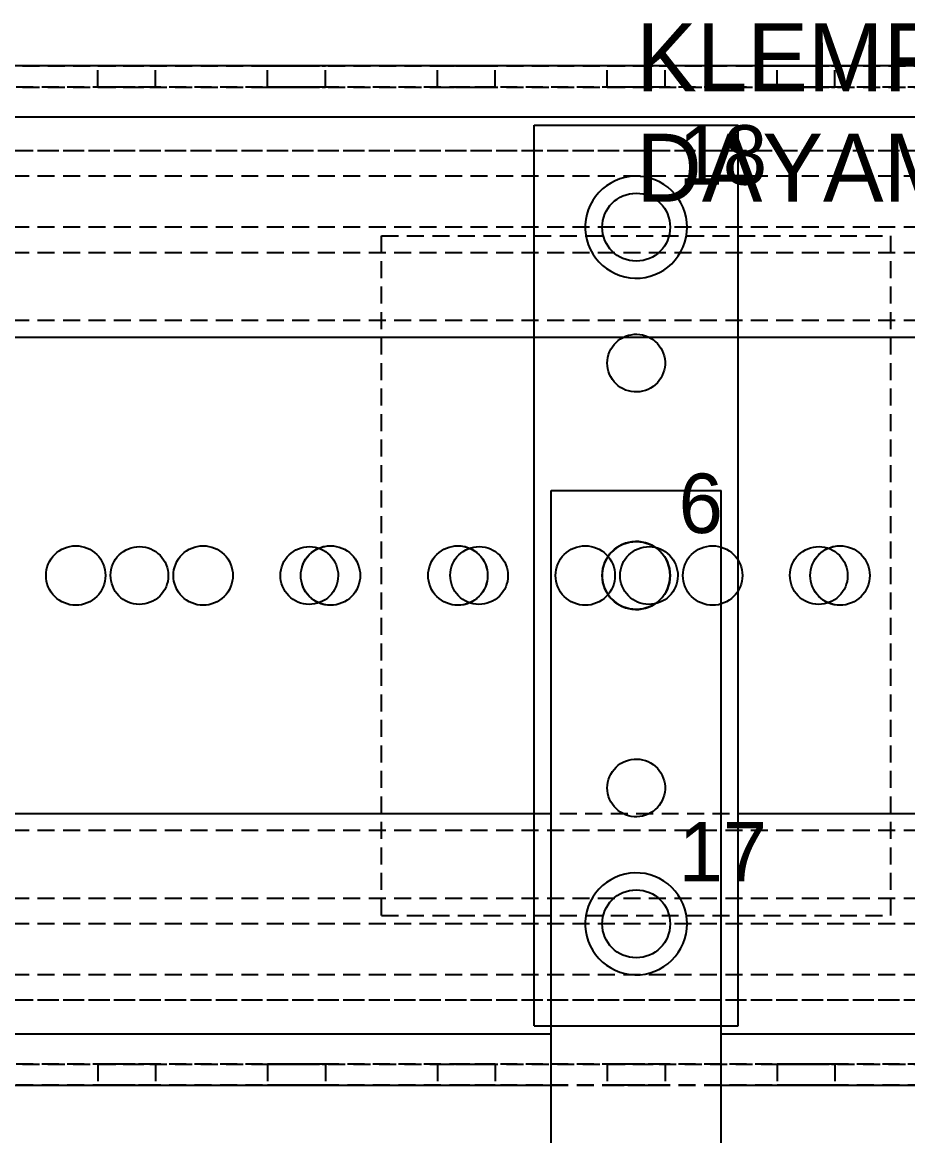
# Model space of a CAD drawing. Header units: metres. Extents: x -200 to 4040, y -1684 to 360.
# Drawn here: x 2427.7 to 2532, y -65.9 to 65.1 of the extents above; entities that cross this region are included whole.
import ezdxf

# ---------------------------------------------------------------- set-up
doc = ezdxf.new("R2010")
doc.units = ezdxf.units.M
doc.linetypes.add('DASHED2', pattern=[3, 2, -1])
for name, color, linetype in [('GIZLI', 8, 'DASHED2'), ('GORUNEN', 7, 'Continuous'), ('REFERANS', 6, 'Continuous'), ('TEGET', 9, 'Continuous'), ('YAZI', 3, 'Continuous')]:
    doc.layers.add(name, color=color, linetype=linetype)

msp = doc.modelspace()

# ---------------------------------------------------------------- linework, layer by layer
at = {"layer": 'GIZLI'}
for points in [[(444.714, 60), (2630, 60)], [(2436.6, 60), (2440, 60)], [(2440, 60), (2436.6, 60)], [(2436.6, 57.5), (2436.6, 60)], [(2443.4, 60), (2440, 60)], [(2440, 60), (2443.4, 60)], [(2443.4, 57.5), (2443.4, 60)], [(2456.6, 60), (2460, 60)], [(2460, 60), (2456.6, 60)], [(2456.6, 57.5), (2456.6, 60)], [(2463.4, 60), (2460, 60)], [(2460, 60), (2463.4, 60)], [(2463.4, 57.5), (2463.4, 60)], [(2476.6, 60), (2480, 60)], [(2480, 60), (2476.6, 60)], [(2476.6, 57.5), (2476.6, 60)], [(2483.4, 60), (2480, 60)], [(2480, 60), (2483.4, 60)], [(2483.4, 57.5), (2483.4, 60)], [(2496.6, 60), (2500, 60)], [(2500, 60), (2496.6, 60)], [(2496.6, 57.5), (2496.6, 60)], [(2503.4, 60), (2500, 60)], [(2500, 60), (2503.4, 60)], [(2503.4, 57.5), (2503.4, 60)], [(2516.6, 60), (2520, 60)], [(2520, 60), (2516.6, 60)], [(2516.6, 57.5), (2516.6, 60)], [(2523.4, 60), (2520, 60)], [(2520, 60), (2523.4, 60)], [(2523.4, 57.5), (2523.4, 60)], [(2630, 57.5), (444.714, 57.5)], [(444.714, 57.5), (2630, 57.5)], [(2440, 57.5), (2436.6, 57.5)], [(2436.6, 57.5), (2440, 57.5)], [(2440, 57.5), (2443.4, 57.5)], [(2443.4, 57.5), (2440, 57.5)], [(2460, 57.5), (2456.6, 57.5)], [(2456.6, 57.5), (2460, 57.5)], [(2460, 57.5), (2463.4, 57.5)], [(2463.4, 57.5), (2460, 57.5)], [(2480, 57.5), (2476.6, 57.5)], [(2476.6, 57.5), (2480, 57.5)], [(2480, 57.5), (2483.4, 57.5)], [(2483.4, 57.5), (2480, 57.5)], [(2500, 57.5), (2496.6, 57.5)], [(2496.6, 57.5), (2500, 57.5)], [(2500, 57.5), (2503.4, 57.5)], [(2503.4, 57.5), (2500, 57.5)], [(2520, 57.5), (2516.6, 57.5)], [(2516.6, 57.5), (2520, 57.5)], [(2520, 57.5), (2523.4, 57.5)], [(2523.4, 57.5), (2520, 57.5)], [(2488, -53), (2488, 53)], [(2488, 53), (2512, 53)], [(2512, -53), (2512, 53)], [(3061.5, 50), (1121.5, 50)], [(3061.5, 50), (1121.5, 50)], [(3061.5, 50), (1121.5, 50)], [(2630, 50), (1121.5, 50)], [(3061.5, 47), (1121.5, 47)], [(3061.5, 47), (1121.5, 47)], [(3061.5, 47), (1121.5, 47)], [(3061.5, 47), (1121.5, 47)], [(2506, 41), (2505.97, 41.597), (2505.881, 42.189), (2505.733, 42.769), (2505.529, 43.331), (2505.269, 43.87), (2504.957, 44.38), (2504.596, 44.857), (2504.189, 45.295), (2503.741, 45.691), (2503.255, 46.04), (2502.737, 46.339), (2502.192, 46.585), (2501.625, 46.776), (2501.042, 46.909), (2500.448, 46.983), (2499.85, 46.998), (2499.254, 46.953), (2498.665, 46.85), (2498.089, 46.688), (2497.532, 46.469), (2497, 46.196), (2496.498, 45.872), (2496.03, 45.499), (2495.602, 45.081), (2495.217, 44.623), (2494.88, 44.129), (2494.594, 43.603), (2494.362, 43.052), (2494.186, 42.481), (2494.067, 41.894), (2494.007, 41.299), (2494.007, 40.701), (2494.067, 40.106), (2494.186, 39.519), (2494.362, 38.948), (2494.594, 38.397), (2494.88, 37.871), (2495.217, 37.377), (2495.602, 36.919), (2496.03, 36.501), (2496.498, 36.128), (2497, 35.804), (2497.532, 35.531), (2498.089, 35.312), (2498.665, 35.15), (2499.254, 35.047), (2499.85, 35.002), (2500.448, 35.017), (2501.042, 35.091), (2501.625, 35.224), (2502.192, 35.415), (2502.737, 35.661), (2503.255, 35.96), (2503.741, 36.309), (2504.189, 36.705), (2504.596, 37.143), (2504.957, 37.62), (2505.269, 38.13), (2505.529, 38.669), (2505.733, 39.231), (2505.881, 39.811), (2505.97, 40.403), (2506, 41)], [(2506, 41), (2505.97, 41.597), (2505.881, 42.189), (2505.733, 42.769), (2505.529, 43.331), (2505.269, 43.87), (2504.957, 44.38), (2504.596, 44.857), (2504.189, 45.295), (2503.741, 45.691), (2503.255, 46.04), (2502.737, 46.339), (2502.192, 46.585), (2501.625, 46.776), (2501.042, 46.909), (2500.448, 46.983), (2499.85, 46.998), (2499.254, 46.953), (2498.665, 46.85), (2498.089, 46.688), (2497.532, 46.469), (2497, 46.196), (2496.498, 45.872), (2496.03, 45.499), (2495.602, 45.081), (2495.217, 44.623), (2494.88, 44.129), (2494.594, 43.603), (2494.362, 43.052), (2494.186, 42.481), (2494.067, 41.894), (2494.007, 41.299), (2494.007, 40.701), (2494.067, 40.106), (2494.186, 39.519), (2494.362, 38.948), (2494.594, 38.397), (2494.88, 37.871), (2495.217, 37.377), (2495.602, 36.919), (2496.03, 36.501), (2496.498, 36.128), (2497, 35.804), (2497.532, 35.531), (2498.089, 35.312), (2498.665, 35.15), (2499.254, 35.047), (2499.85, 35.002), (2500.448, 35.017), (2501.042, 35.091), (2501.625, 35.224), (2502.192, 35.415), (2502.737, 35.661), (2503.255, 35.96), (2503.741, 36.309), (2504.189, 36.705), (2504.596, 37.143), (2504.957, 37.62), (2505.269, 38.13), (2505.529, 38.669), (2505.733, 39.231), (2505.881, 39.811), (2505.97, 40.403), (2506, 41)], [(3061.5, 41), (1121.5, 41)], [(2470, -40), (2470, 40)], [(2470, -40), (2470, 40)], [(2470, 40), (2530, 40)], [(2470, 40), (2530, 40)], [(2530, -40), (2530, 40)], [(2530, -40), (2530, 40)], [(3061.5, 38), (1121.5, 38)], [(3061.5, 30), (1121.5, 30)], [(3061.5, 30), (1121.5, 30)], [(2630, 28), (445, 28)], [(2512, 28), (2488, 28)], [(2496.6, 25), (2496.617, 25.339), (2496.667, 25.674), (2496.751, 26.002), (2496.867, 26.321), (2497.014, 26.626), (2497.191, 26.915), (2497.395, 27.185), (2497.626, 27.434), (2497.88, 27.658), (2498.155, 27.856), (2498.449, 28.026), (2498.758, 28.165), (2499.079, 28.273), (2499.41, 28.348), (2499.746, 28.39), (2500.085, 28.399), (2500.423, 28.374), (2500.757, 28.315), (2501.083, 28.223), (2501.398, 28.099), (2501.7, 27.944), (2501.985, 27.761), (2502.25, 27.549), (2502.492, 27.313), (2502.71, 27.053), (2502.901, 26.773), (2503.063, 26.475), (2503.195, 26.163), (2503.295, 25.839), (2503.362, 25.507), (2503.396, 25.169), (2503.396, 24.831), (2503.362, 24.493), (2503.295, 24.161), (2503.195, 23.837), (2503.063, 23.525), (2502.901, 23.227), (2502.71, 22.947), (2502.492, 22.687), (2502.25, 22.451), (2501.985, 22.239), (2501.7, 22.056), (2501.398, 21.901), (2501.083, 21.777), (2500.757, 21.685), (2500.423, 21.626), (2500.085, 21.601), (2499.746, 21.61), (2499.41, 21.652), (2499.079, 21.727), (2498.758, 21.835), (2498.449, 21.974), (2498.155, 22.144), (2497.88, 22.342), (2497.626, 22.566), (2497.395, 22.815), (2497.191, 23.085), (2497.014, 23.374), (2496.867, 23.679), (2496.751, 23.998), (2496.667, 24.326), (2496.617, 24.661), (2496.6, 25)], [(2496.6, 25), (2496.617, 25.339), (2496.667, 25.674), (2496.751, 26.002), (2496.867, 26.321), (2497.014, 26.626), (2497.191, 26.915), (2497.395, 27.185), (2497.626, 27.434), (2497.88, 27.658), (2498.155, 27.856), (2498.449, 28.026), (2498.758, 28.165), (2499.079, 28.273), (2499.41, 28.348), (2499.746, 28.39), (2500.085, 28.399), (2500.423, 28.374), (2500.757, 28.315), (2501.083, 28.223), (2501.398, 28.099), (2501.7, 27.944), (2501.985, 27.761), (2502.25, 27.549), (2502.492, 27.313), (2502.71, 27.053), (2502.901, 26.773), (2503.063, 26.475), (2503.195, 26.163), (2503.295, 25.839), (2503.362, 25.507), (2503.396, 25.169), (2503.396, 24.831), (2503.362, 24.493), (2503.295, 24.161), (2503.195, 23.837), (2503.063, 23.525), (2502.901, 23.227), (2502.71, 22.947), (2502.492, 22.687), (2502.25, 22.451), (2501.985, 22.239), (2501.7, 22.056), (2501.398, 21.901), (2501.083, 21.777), (2500.757, 21.685), (2500.423, 21.626), (2500.085, 21.601), (2499.746, 21.61), (2499.41, 21.652), (2499.079, 21.727), (2498.758, 21.835), (2498.449, 21.974), (2498.155, 22.144), (2497.88, 22.342), (2497.626, 22.566), (2497.395, 22.815), (2497.191, 23.085), (2497.014, 23.374), (2496.867, 23.679), (2496.751, 23.998), (2496.667, 24.326), (2496.617, 24.661), (2496.6, 25)], [(2490, -125), (2490, 10)], [(2490, 10), (2510, 10)], [(2510, -125), (2510, 10)], [(2504, 0), (2503.98, 0.398), (2503.921, 0.793), (2503.822, 1.179), (2503.686, 1.554), (2503.513, 1.913), (2503.305, 2.253), (2503.064, 2.571), (2502.793, 2.863), (2502.494, 3.127), (2502.17, 3.36), (2501.825, 3.559), (2501.461, 3.723), (2501.083, 3.85), (2500.695, 3.939), (2500.299, 3.989), (2499.9, 3.999), (2499.503, 3.969), (2499.11, 3.9), (2498.726, 3.792), (2498.355, 3.646), (2498, 3.464), (2497.665, 3.248), (2497.353, 2.999), (2497.068, 2.721), (2496.811, 2.415), (2496.587, 2.086), (2496.396, 1.736), (2496.241, 1.368), (2496.124, 0.987), (2496.045, 0.596), (2496.005, 0.199), (2496.005, -0.199), (2496.045, -0.596), (2496.124, -0.987), (2496.241, -1.368), (2496.396, -1.736), (2496.587, -2.086), (2496.811, -2.415), (2497.068, -2.721), (2497.353, -2.999), (2497.665, -3.248), (2498, -3.464), (2498.355, -3.646), (2498.726, -3.792), (2499.11, -3.9), (2499.503, -3.969), (2499.9, -3.999), (2500.299, -3.989), (2500.695, -3.939), (2501.083, -3.85), (2501.461, -3.723), (2501.825, -3.559), (2502.17, -3.36), (2502.494, -3.127), (2502.793, -2.863), (2503.064, -2.571), (2503.305, -2.253), (2503.513, -1.913), (2503.686, -1.554), (2503.822, -1.179), (2503.921, -0.793), (2503.98, -0.398), (2504, 0)], [(2504, 0), (2503.98, 0.398), (2503.921, 0.793), (2503.822, 1.179), (2503.686, 1.554), (2503.513, 1.913), (2503.305, 2.253), (2503.064, 2.571), (2502.793, 2.863), (2502.494, 3.127), (2502.17, 3.36), (2501.825, 3.559), (2501.461, 3.723), (2501.083, 3.85), (2500.695, 3.939), (2500.299, 3.989), (2499.9, 3.999), (2499.503, 3.969), (2499.11, 3.9), (2498.726, 3.792), (2498.355, 3.646), (2498, 3.464), (2497.665, 3.248), (2497.353, 2.999), (2497.068, 2.721), (2496.811, 2.415), (2496.587, 2.086), (2496.396, 1.736), (2496.241, 1.368), (2496.124, 0.987), (2496.045, 0.596), (2496.005, 0.199), (2496.005, -0.199), (2496.045, -0.596), (2496.124, -0.987), (2496.241, -1.368), (2496.396, -1.736), (2496.587, -2.086), (2496.811, -2.415), (2497.068, -2.721), (2497.353, -2.999), (2497.665, -3.248), (2498, -3.464), (2498.355, -3.646), (2498.726, -3.792), (2499.11, -3.9), (2499.503, -3.969), (2499.9, -3.999), (2500.299, -3.989), (2500.695, -3.939), (2501.083, -3.85), (2501.461, -3.723), (2501.825, -3.559), (2502.17, -3.36), (2502.494, -3.127), (2502.793, -2.863), (2503.064, -2.571), (2503.305, -2.253), (2503.513, -1.913), (2503.686, -1.554), (2503.822, -1.179), (2503.921, -0.793), (2503.98, -0.398), (2504, 0)], [(2430.5, 0), (2430.517, 0.343), (2430.567, 0.683), (2430.651, 1.016), (2430.766, 1.339), (2430.913, 1.65), (2431.09, 1.944), (2431.294, 2.22), (2431.525, 2.475), (2431.78, 2.706), (2432.056, 2.91), (2432.35, 3.087), (2432.661, 3.234), (2432.984, 3.349), (2433.317, 3.433), (2433.657, 3.483), (2434, 3.5)], [(2430.5, 0), (2430.517, 0.343), (2430.567, 0.683), (2430.651, 1.016), (2430.766, 1.339), (2430.913, 1.65), (2431.09, 1.944), (2431.294, 2.22), (2431.525, 2.475), (2431.78, 2.706), (2432.056, 2.91), (2432.35, 3.087), (2432.661, 3.234), (2432.984, 3.349), (2433.317, 3.433), (2433.657, 3.483), (2434, 3.5)], [(2434, 3.5), (2434.343, 3.483), (2434.683, 3.433), (2435.016, 3.349), (2435.339, 3.234), (2435.65, 3.087), (2435.944, 2.91), (2436.22, 2.706), (2436.475, 2.475), (2436.706, 2.22), (2436.91, 1.944), (2437.087, 1.65), (2437.234, 1.339), (2437.349, 1.016), (2437.433, 0.683), (2437.483, 0.343), (2437.5, 0)], [(2434, 3.5), (2434.343, 3.483), (2434.683, 3.433), (2435.016, 3.349), (2435.339, 3.234), (2435.65, 3.087), (2435.944, 2.91), (2436.22, 2.706), (2436.475, 2.475), (2436.706, 2.22), (2436.91, 1.944), (2437.087, 1.65), (2437.234, 1.339), (2437.349, 1.016), (2437.433, 0.683), (2437.483, 0.343), (2437.5, 0)], [(2439.87, -2.984), (2439.585, -2.81), (2439.319, -2.608), (2439.074, -2.382), (2438.852, -2.133), (2438.656, -1.863), (2438.487, -1.575), (2438.347, -1.272), (2438.238, -0.957), (2438.159, -0.633), (2438.113, -0.302), (2438.1, 0.031), (2438.12, 0.364), (2438.172, 0.694), (2438.256, 1.017), (2438.371, 1.33), (2438.516, 1.63), (2438.69, 1.915), (2438.892, 2.181), (2439.118, 2.426), (2439.367, 2.648), (2439.637, 2.844), (2439.925, 3.013), (2440.228, 3.153), (2440.543, 3.262), (2440.867, 3.341), (2441.198, 3.387), (2441.531, 3.4), (2441.864, 3.38), (2442.194, 3.328), (2442.517, 3.244), (2442.83, 3.129), (2443.13, 2.984)], [(2443.13, 2.984), (2443.415, 2.81), (2443.681, 2.608), (2443.926, 2.382), (2444.148, 2.133), (2444.344, 1.863), (2444.513, 1.575), (2444.653, 1.272), (2444.762, 0.957), (2444.841, 0.633), (2444.887, 0.302), (2444.9, -0.031), (2444.88, -0.364), (2444.828, -0.694), (2444.744, -1.017), (2444.629, -1.33), (2444.484, -1.63), (2444.31, -1.915), (2444.108, -2.181), (2443.882, -2.426), (2443.633, -2.648), (2443.363, -2.844), (2443.075, -3.013), (2442.772, -3.153), (2442.457, -3.262), (2442.133, -3.341), (2441.802, -3.387), (2441.469, -3.4), (2441.136, -3.38), (2440.806, -3.328), (2440.483, -3.244), (2440.17, -3.129), (2439.87, -2.984)], [(2445.5, 0), (2445.517, 0.343), (2445.567, 0.683), (2445.651, 1.016), (2445.766, 1.339), (2445.913, 1.65), (2446.09, 1.944), (2446.294, 2.22), (2446.525, 2.475), (2446.78, 2.706), (2447.056, 2.91), (2447.35, 3.087), (2447.661, 3.234), (2447.984, 3.349), (2448.317, 3.433), (2448.657, 3.483), (2449, 3.5)], [(2445.5, 0), (2445.517, 0.343), (2445.567, 0.683), (2445.651, 1.016), (2445.766, 1.339), (2445.913, 1.65), (2446.09, 1.944), (2446.294, 2.22), (2446.525, 2.475), (2446.78, 2.706), (2447.056, 2.91), (2447.35, 3.087), (2447.661, 3.234), (2447.984, 3.349), (2448.317, 3.433), (2448.657, 3.483), (2449, 3.5)], [(2449, 3.5), (2449.343, 3.483), (2449.683, 3.433), (2450.016, 3.349), (2450.339, 3.234), (2450.65, 3.087), (2450.944, 2.91), (2451.22, 2.706), (2451.475, 2.475), (2451.706, 2.22), (2451.91, 1.944), (2452.087, 1.65), (2452.234, 1.339), (2452.349, 1.016), (2452.433, 0.683), (2452.483, 0.343), (2452.5, 0)], [(2449, 3.5), (2449.343, 3.483), (2449.683, 3.433), (2450.016, 3.349), (2450.339, 3.234), (2450.65, 3.087), (2450.944, 2.91), (2451.22, 2.706), (2451.475, 2.475), (2451.706, 2.22), (2451.91, 1.944), (2452.087, 1.65), (2452.234, 1.339), (2452.349, 1.016), (2452.433, 0.683), (2452.483, 0.343), (2452.5, 0)], [(2459.87, -2.984), (2459.585, -2.81), (2459.319, -2.608), (2459.074, -2.382), (2458.852, -2.133), (2458.656, -1.863), (2458.487, -1.575), (2458.347, -1.272), (2458.238, -0.957), (2458.159, -0.633), (2458.113, -0.302), (2458.1, 0.031), (2458.12, 0.364), (2458.172, 0.694), (2458.256, 1.017), (2458.371, 1.33), (2458.516, 1.63), (2458.69, 1.915), (2458.892, 2.181), (2459.118, 2.426), (2459.367, 2.648), (2459.637, 2.844), (2459.925, 3.013), (2460.228, 3.153), (2460.543, 3.262), (2460.867, 3.341), (2461.198, 3.387), (2461.531, 3.4), (2461.864, 3.38), (2462.194, 3.328), (2462.517, 3.244), (2462.83, 3.129), (2463.13, 2.984)], [(2463.13, 2.984), (2463.415, 2.81), (2463.681, 2.608), (2463.926, 2.382), (2464.148, 2.133), (2464.344, 1.863), (2464.513, 1.575), (2464.653, 1.272), (2464.762, 0.957), (2464.841, 0.633), (2464.887, 0.302), (2464.9, -0.031), (2464.88, -0.364), (2464.828, -0.694), (2464.744, -1.017), (2464.629, -1.33), (2464.484, -1.63), (2464.31, -1.915), (2464.108, -2.181), (2463.882, -2.426), (2463.633, -2.648), (2463.363, -2.844), (2463.075, -3.013), (2462.772, -3.153), (2462.457, -3.262), (2462.133, -3.341), (2461.802, -3.387), (2461.469, -3.4), (2461.136, -3.38), (2460.806, -3.328), (2460.483, -3.244), (2460.17, -3.129), (2459.87, -2.984)], [(2460.5, 0), (2460.517, 0.343), (2460.567, 0.683), (2460.651, 1.016), (2460.766, 1.339), (2460.913, 1.65), (2461.09, 1.944), (2461.294, 2.22), (2461.525, 2.475), (2461.78, 2.706), (2462.056, 2.91), (2462.35, 3.087), (2462.661, 3.234), (2462.984, 3.349), (2463.317, 3.433), (2463.657, 3.483), (2464, 3.5)], [(2462.612, 3.213), (2462.878, 3.315), (2463.152, 3.396), (2463.432, 3.454), (2463.715, 3.488), (2464, 3.5)], [(2464, 3.5), (2464.343, 3.483), (2464.683, 3.433), (2465.016, 3.349), (2465.339, 3.234), (2465.65, 3.087), (2465.944, 2.91), (2466.22, 2.706), (2466.475, 2.475), (2466.706, 2.22), (2466.91, 1.944), (2467.087, 1.65), (2467.234, 1.339), (2467.349, 1.016), (2467.433, 0.683), (2467.483, 0.343), (2467.5, 0)], [(2464, 3.5), (2464.343, 3.483), (2464.683, 3.433), (2465.016, 3.349), (2465.339, 3.234), (2465.65, 3.087), (2465.944, 2.91), (2466.22, 2.706), (2466.475, 2.475), (2466.706, 2.22), (2466.91, 1.944), (2467.087, 1.65), (2467.234, 1.339), (2467.349, 1.016), (2467.433, 0.683), (2467.483, 0.343), (2467.5, 0)], [(2475.5, 0), (2475.517, 0.343), (2475.567, 0.683), (2475.651, 1.016), (2475.766, 1.339), (2475.913, 1.65), (2476.09, 1.944), (2476.294, 2.22), (2476.525, 2.475), (2476.78, 2.706), (2477.056, 2.91), (2477.35, 3.087), (2477.661, 3.234), (2477.984, 3.349), (2478.317, 3.433), (2478.657, 3.483), (2479, 3.5)], [(2475.5, 0), (2475.517, 0.343), (2475.567, 0.683), (2475.651, 1.016), (2475.766, 1.339), (2475.913, 1.65), (2476.09, 1.944), (2476.294, 2.22), (2476.525, 2.475), (2476.78, 2.706), (2477.056, 2.91), (2477.35, 3.087), (2477.661, 3.234), (2477.984, 3.349), (2478.317, 3.433), (2478.657, 3.483), (2479, 3.5)], [(2479.87, -2.984), (2479.585, -2.81), (2479.319, -2.608), (2479.074, -2.382), (2478.852, -2.133), (2478.656, -1.863), (2478.487, -1.575), (2478.347, -1.272), (2478.238, -0.957), (2478.159, -0.633), (2478.113, -0.302), (2478.1, 0.031), (2478.12, 0.364), (2478.172, 0.694), (2478.256, 1.017), (2478.371, 1.33), (2478.516, 1.63), (2478.69, 1.915), (2478.892, 2.181), (2479.118, 2.426), (2479.367, 2.648), (2479.637, 2.844), (2479.925, 3.013), (2480.228, 3.153), (2480.543, 3.262), (2480.867, 3.341), (2481.198, 3.387), (2481.531, 3.4), (2481.864, 3.38), (2482.194, 3.328), (2482.517, 3.244), (2482.83, 3.129), (2483.13, 2.984)], [(2479, 3.5), (2479.285, 3.488), (2479.568, 3.454), (2479.848, 3.396), (2480.122, 3.315), (2480.388, 3.213)], [(2479, 3.5), (2479.343, 3.483), (2479.683, 3.433), (2480.016, 3.349), (2480.339, 3.234), (2480.65, 3.087), (2480.944, 2.91), (2481.22, 2.706), (2481.475, 2.475), (2481.706, 2.22), (2481.91, 1.944), (2482.087, 1.65), (2482.234, 1.339), (2482.349, 1.016), (2482.433, 0.683), (2482.483, 0.343), (2482.5, 0)], [(2483.13, 2.984), (2483.415, 2.81), (2483.681, 2.608), (2483.926, 2.382), (2484.148, 2.133), (2484.344, 1.863), (2484.513, 1.575), (2484.653, 1.272), (2484.762, 0.957), (2484.841, 0.633), (2484.887, 0.302), (2484.9, -0.031), (2484.88, -0.364), (2484.828, -0.694), (2484.744, -1.017), (2484.629, -1.33), (2484.484, -1.63), (2484.31, -1.915), (2484.108, -2.181), (2483.882, -2.426), (2483.633, -2.648), (2483.363, -2.844), (2483.075, -3.013), (2482.772, -3.153), (2482.457, -3.262), (2482.133, -3.341), (2481.802, -3.387), (2481.469, -3.4), (2481.136, -3.38), (2480.806, -3.328), (2480.483, -3.244), (2480.17, -3.129), (2479.87, -2.984)], [(2490.5, 0), (2490.517, 0.343), (2490.567, 0.683), (2490.651, 1.016), (2490.766, 1.339), (2490.913, 1.65), (2491.09, 1.944), (2491.294, 2.22), (2491.525, 2.475), (2491.78, 2.706), (2492.056, 2.91), (2492.35, 3.087), (2492.661, 3.234), (2492.984, 3.349), (2493.317, 3.433), (2493.657, 3.483), (2494, 3.5)], [(2490.5, 0), (2490.517, 0.343), (2490.567, 0.683), (2490.651, 1.016), (2490.766, 1.339), (2490.913, 1.65), (2491.09, 1.944), (2491.294, 2.22), (2491.525, 2.475), (2491.78, 2.706), (2492.056, 2.91), (2492.35, 3.087), (2492.661, 3.234), (2492.984, 3.349), (2493.317, 3.433), (2493.657, 3.483), (2494, 3.5)], [(2494, 3.5), (2494.343, 3.483), (2494.683, 3.433), (2495.016, 3.349), (2495.339, 3.234), (2495.65, 3.087), (2495.944, 2.91), (2496.22, 2.706), (2496.475, 2.475), (2496.706, 2.22), (2496.91, 1.944), (2497.087, 1.65), (2497.234, 1.339), (2497.349, 1.016), (2497.433, 0.683), (2497.483, 0.343), (2497.5, 0)], [(2494, 3.5), (2494.343, 3.483), (2494.683, 3.433), (2495.016, 3.349), (2495.339, 3.234), (2495.65, 3.087), (2495.944, 2.91), (2496.22, 2.706), (2496.475, 2.475), (2496.706, 2.22), (2496.91, 1.944), (2497.087, 1.65), (2497.234, 1.339), (2497.349, 1.016), (2497.433, 0.683), (2497.483, 0.343), (2497.5, 0)], [(2499.87, -2.984), (2499.585, -2.81), (2499.319, -2.608), (2499.074, -2.382), (2498.852, -2.133), (2498.656, -1.863), (2498.487, -1.575), (2498.347, -1.272), (2498.238, -0.957), (2498.159, -0.633), (2498.113, -0.302), (2498.1, 0.031), (2498.12, 0.364), (2498.172, 0.694), (2498.256, 1.017), (2498.371, 1.33), (2498.516, 1.63), (2498.69, 1.915), (2498.892, 2.181), (2499.118, 2.426), (2499.367, 2.648), (2499.637, 2.844), (2499.925, 3.013), (2500.228, 3.153), (2500.543, 3.262), (2500.867, 3.341), (2501.198, 3.387), (2501.531, 3.4), (2501.864, 3.38), (2502.194, 3.328), (2502.517, 3.244), (2502.83, 3.129), (2503.13, 2.984)], [(2499.87, -2.984), (2499.585, -2.81), (2499.319, -2.608), (2499.074, -2.382), (2498.852, -2.133), (2498.656, -1.863), (2498.487, -1.575), (2498.347, -1.272), (2498.238, -0.957), (2498.159, -0.633), (2498.113, -0.302), (2498.1, 0.031), (2498.12, 0.364), (2498.172, 0.694), (2498.256, 1.017), (2498.371, 1.33), (2498.516, 1.63), (2498.69, 1.915), (2498.892, 2.181), (2499.118, 2.426), (2499.367, 2.648), (2499.637, 2.844), (2499.925, 3.013), (2500.228, 3.153), (2500.543, 3.262), (2500.867, 3.341), (2501.198, 3.387), (2501.531, 3.4), (2501.864, 3.38), (2502.194, 3.328), (2502.517, 3.244), (2502.83, 3.129), (2503.13, 2.984)], [(2503.13, 2.984), (2503.415, 2.81), (2503.681, 2.608), (2503.926, 2.382), (2504.148, 2.133), (2504.344, 1.863), (2504.513, 1.575), (2504.653, 1.272), (2504.762, 0.957), (2504.841, 0.633), (2504.887, 0.302), (2504.9, -0.031), (2504.88, -0.364), (2504.828, -0.694), (2504.744, -1.017), (2504.629, -1.33), (2504.484, -1.63), (2504.31, -1.915), (2504.108, -2.181), (2503.882, -2.426), (2503.633, -2.648), (2503.363, -2.844), (2503.075, -3.013), (2502.772, -3.153), (2502.457, -3.262), (2502.133, -3.341), (2501.802, -3.387), (2501.469, -3.4), (2501.136, -3.38), (2500.806, -3.328), (2500.483, -3.244), (2500.17, -3.129), (2499.87, -2.984)], [(2503.13, 2.984), (2503.415, 2.81), (2503.681, 2.608), (2503.926, 2.382), (2504.148, 2.133), (2504.344, 1.863), (2504.513, 1.575), (2504.653, 1.272), (2504.762, 0.957), (2504.841, 0.633), (2504.887, 0.302), (2504.9, -0.031), (2504.88, -0.364), (2504.828, -0.694), (2504.744, -1.017), (2504.629, -1.33), (2504.484, -1.63), (2504.31, -1.915), (2504.108, -2.181), (2503.882, -2.426), (2503.633, -2.648), (2503.363, -2.844), (2503.075, -3.013), (2502.772, -3.153), (2502.457, -3.262), (2502.133, -3.341), (2501.802, -3.387), (2501.469, -3.4), (2501.136, -3.38), (2500.806, -3.328), (2500.483, -3.244), (2500.17, -3.129), (2499.87, -2.984)], [(2505.5, 0), (2505.517, 0.343), (2505.567, 0.683), (2505.651, 1.016), (2505.766, 1.339), (2505.913, 1.65), (2506.09, 1.944), (2506.294, 2.22), (2506.525, 2.475), (2506.78, 2.706), (2507.056, 2.91), (2507.35, 3.087), (2507.661, 3.234), (2507.984, 3.349), (2508.317, 3.433), (2508.657, 3.483), (2509, 3.5)], [(2505.5, 0), (2505.517, 0.343), (2505.567, 0.683), (2505.651, 1.016), (2505.766, 1.339), (2505.913, 1.65), (2506.09, 1.944), (2506.294, 2.22), (2506.525, 2.475), (2506.78, 2.706), (2507.056, 2.91), (2507.35, 3.087), (2507.661, 3.234), (2507.984, 3.349), (2508.317, 3.433), (2508.657, 3.483), (2509, 3.5)], [(2509, 3.5), (2509.343, 3.483), (2509.683, 3.433), (2510.016, 3.349), (2510.339, 3.234), (2510.65, 3.087), (2510.944, 2.91), (2511.22, 2.706), (2511.475, 2.475), (2511.706, 2.22), (2511.91, 1.944), (2512.087, 1.65), (2512.234, 1.339), (2512.349, 1.016), (2512.433, 0.683), (2512.483, 0.343), (2512.5, 0)], [(2509, 3.5), (2509.343, 3.483), (2509.683, 3.433), (2510.016, 3.349), (2510.339, 3.234), (2510.65, 3.087), (2510.944, 2.91), (2511.22, 2.706), (2511.475, 2.475), (2511.706, 2.22), (2511.91, 1.944), (2512.087, 1.65), (2512.234, 1.339), (2512.349, 1.016), (2512.433, 0.683), (2512.483, 0.343), (2512.5, 0)], [(2519.87, -2.984), (2519.585, -2.81), (2519.319, -2.608), (2519.074, -2.382), (2518.852, -2.133), (2518.656, -1.863), (2518.487, -1.575), (2518.347, -1.272), (2518.238, -0.957), (2518.159, -0.633), (2518.113, -0.302), (2518.1, 0.031), (2518.12, 0.364), (2518.172, 0.694), (2518.256, 1.017), (2518.371, 1.33), (2518.516, 1.63), (2518.69, 1.915), (2518.892, 2.181), (2519.118, 2.426), (2519.367, 2.648), (2519.637, 2.844), (2519.925, 3.013), (2520.228, 3.153), (2520.543, 3.262), (2520.867, 3.341), (2521.198, 3.387), (2521.531, 3.4), (2521.864, 3.38), (2522.194, 3.328), (2522.517, 3.244), (2522.83, 3.129), (2523.13, 2.984)], [(2523.13, 2.984), (2523.415, 2.81), (2523.681, 2.608), (2523.926, 2.382), (2524.148, 2.133), (2524.344, 1.863), (2524.513, 1.575), (2524.653, 1.272), (2524.762, 0.957), (2524.841, 0.633), (2524.887, 0.302), (2524.9, -0.031), (2524.88, -0.364), (2524.828, -0.694), (2524.744, -1.017), (2524.629, -1.33), (2524.484, -1.63), (2524.31, -1.915), (2524.108, -2.181), (2523.882, -2.426), (2523.633, -2.648), (2523.363, -2.844), (2523.075, -3.013), (2522.772, -3.153), (2522.457, -3.262), (2522.133, -3.341), (2521.802, -3.387), (2521.469, -3.4), (2521.136, -3.38), (2520.806, -3.328), (2520.483, -3.244), (2520.17, -3.129), (2519.87, -2.984)], [(2520.5, 0), (2520.517, 0.343), (2520.567, 0.683), (2520.651, 1.016), (2520.766, 1.339), (2520.913, 1.65), (2521.09, 1.944), (2521.294, 2.22), (2521.525, 2.475), (2521.78, 2.706), (2522.056, 2.91), (2522.35, 3.087), (2522.661, 3.234), (2522.984, 3.349), (2523.317, 3.433), (2523.657, 3.483), (2524, 3.5)], [(2522.612, 3.213), (2522.878, 3.315), (2523.152, 3.396), (2523.432, 3.454), (2523.715, 3.488), (2524, 3.5)], [(2524, 3.5), (2524.343, 3.483), (2524.683, 3.433), (2525.016, 3.349), (2525.339, 3.234), (2525.65, 3.087), (2525.944, 2.91), (2526.22, 2.706), (2526.475, 2.475), (2526.706, 2.22), (2526.91, 1.944), (2527.087, 1.65), (2527.234, 1.339), (2527.349, 1.016), (2527.433, 0.683), (2527.483, 0.343), (2527.5, 0)], [(2524, 3.5), (2524.343, 3.483), (2524.683, 3.433), (2525.016, 3.349), (2525.339, 3.234), (2525.65, 3.087), (2525.944, 2.91), (2526.22, 2.706), (2526.475, 2.475), (2526.706, 2.22), (2526.91, 1.944), (2527.087, 1.65), (2527.234, 1.339), (2527.349, 1.016), (2527.433, 0.683), (2527.483, 0.343), (2527.5, 0)], [(2434, -3.5), (2433.657, -3.483), (2433.317, -3.433), (2432.984, -3.349), (2432.661, -3.234), (2432.35, -3.087), (2432.056, -2.91), (2431.78, -2.706), (2431.525, -2.475), (2431.294, -2.22), (2431.09, -1.944), (2430.913, -1.65), (2430.766, -1.339), (2430.651, -1.016), (2430.567, -0.683), (2430.517, -0.343), (2430.5, 0)], [(2434, -3.5), (2433.657, -3.483), (2433.317, -3.433), (2432.984, -3.349), (2432.661, -3.234), (2432.35, -3.087), (2432.056, -2.91), (2431.78, -2.706), (2431.525, -2.475), (2431.294, -2.22), (2431.09, -1.944), (2430.913, -1.65), (2430.766, -1.339), (2430.651, -1.016), (2430.567, -0.683), (2430.517, -0.343), (2430.5, 0)], [(2437.5, 0), (2437.483, -0.343), (2437.433, -0.683), (2437.349, -1.016), (2437.234, -1.339), (2437.087, -1.65), (2436.91, -1.944), (2436.706, -2.22), (2436.475, -2.475), (2436.22, -2.706), (2435.944, -2.91), (2435.65, -3.087), (2435.339, -3.234), (2435.016, -3.349), (2434.683, -3.433), (2434.343, -3.483), (2434, -3.5)], [(2437.5, 0), (2437.483, -0.343), (2437.433, -0.683), (2437.349, -1.016), (2437.234, -1.339), (2437.087, -1.65), (2436.91, -1.944), (2436.706, -2.22), (2436.475, -2.475), (2436.22, -2.706), (2435.944, -2.91), (2435.65, -3.087), (2435.339, -3.234), (2435.016, -3.349), (2434.683, -3.433), (2434.343, -3.483), (2434, -3.5)], [(2449, -3.5), (2448.657, -3.483), (2448.317, -3.433), (2447.984, -3.349), (2447.661, -3.234), (2447.35, -3.087), (2447.056, -2.91), (2446.78, -2.706), (2446.525, -2.475), (2446.294, -2.22), (2446.09, -1.944), (2445.913, -1.65), (2445.766, -1.339), (2445.651, -1.016), (2445.567, -0.683), (2445.517, -0.343), (2445.5, 0)], [(2449, -3.5), (2448.657, -3.483), (2448.317, -3.433), (2447.984, -3.349), (2447.661, -3.234), (2447.35, -3.087), (2447.056, -2.91), (2446.78, -2.706), (2446.525, -2.475), (2446.294, -2.22), (2446.09, -1.944), (2445.913, -1.65), (2445.766, -1.339), (2445.651, -1.016), (2445.567, -0.683), (2445.517, -0.343), (2445.5, 0)], [(2452.5, 0), (2452.483, -0.343), (2452.433, -0.683), (2452.349, -1.016), (2452.234, -1.339), (2452.087, -1.65), (2451.91, -1.944), (2451.706, -2.22), (2451.475, -2.475), (2451.22, -2.706), (2450.944, -2.91), (2450.65, -3.087), (2450.339, -3.234), (2450.016, -3.349), (2449.683, -3.433), (2449.343, -3.483), (2449, -3.5)], [(2452.5, 0), (2452.483, -0.343), (2452.433, -0.683), (2452.349, -1.016), (2452.234, -1.339), (2452.087, -1.65), (2451.91, -1.944), (2451.706, -2.22), (2451.475, -2.475), (2451.22, -2.706), (2450.944, -2.91), (2450.65, -3.087), (2450.339, -3.234), (2450.016, -3.349), (2449.683, -3.433), (2449.343, -3.483), (2449, -3.5)], [(2464, -3.5), (2463.657, -3.483), (2463.317, -3.433), (2462.984, -3.349), (2462.661, -3.234), (2462.35, -3.087), (2462.056, -2.91), (2461.78, -2.706), (2461.525, -2.475), (2461.294, -2.22), (2461.09, -1.944), (2460.913, -1.65), (2460.766, -1.339), (2460.651, -1.016), (2460.567, -0.683), (2460.517, -0.343), (2460.5, 0)], [(2467.5, 0), (2467.483, -0.343), (2467.433, -0.683), (2467.349, -1.016), (2467.234, -1.339), (2467.087, -1.65), (2466.91, -1.944), (2466.706, -2.22), (2466.475, -2.475), (2466.22, -2.706), (2465.944, -2.91), (2465.65, -3.087), (2465.339, -3.234), (2465.016, -3.349), (2464.683, -3.433), (2464.343, -3.483), (2464, -3.5)], [(2467.5, 0), (2467.483, -0.343), (2467.433, -0.683), (2467.349, -1.016), (2467.234, -1.339), (2467.087, -1.65), (2466.91, -1.944), (2466.706, -2.22), (2466.475, -2.475), (2466.22, -2.706), (2465.944, -2.91), (2465.65, -3.087), (2465.339, -3.234), (2465.016, -3.349), (2464.683, -3.433), (2464.343, -3.483), (2464, -3.5)], [(2479, -3.5), (2478.657, -3.483), (2478.317, -3.433), (2477.984, -3.349), (2477.661, -3.234), (2477.35, -3.087), (2477.056, -2.91), (2476.78, -2.706), (2476.525, -2.475), (2476.294, -2.22), (2476.09, -1.944), (2475.913, -1.65), (2475.766, -1.339), (2475.651, -1.016), (2475.567, -0.683), (2475.517, -0.343), (2475.5, 0)], [(2479, -3.5), (2478.657, -3.483), (2478.317, -3.433), (2477.984, -3.349), (2477.661, -3.234), (2477.35, -3.087), (2477.056, -2.91), (2476.78, -2.706), (2476.525, -2.475), (2476.294, -2.22), (2476.09, -1.944), (2475.913, -1.65), (2475.766, -1.339), (2475.651, -1.016), (2475.567, -0.683), (2475.517, -0.343), (2475.5, 0)], [(2482.5, 0), (2482.483, -0.343), (2482.433, -0.683), (2482.349, -1.016), (2482.234, -1.339), (2482.087, -1.65), (2481.91, -1.944), (2481.706, -2.22), (2481.475, -2.475), (2481.22, -2.706), (2480.944, -2.91), (2480.65, -3.087), (2480.339, -3.234), (2480.016, -3.349), (2479.683, -3.433), (2479.343, -3.483), (2479, -3.5)], [(2494, -3.5), (2493.657, -3.483), (2493.317, -3.433), (2492.984, -3.349), (2492.661, -3.234), (2492.35, -3.087), (2492.056, -2.91), (2491.78, -2.706), (2491.525, -2.475), (2491.294, -2.22), (2491.09, -1.944), (2490.913, -1.65), (2490.766, -1.339), (2490.651, -1.016), (2490.567, -0.683), (2490.517, -0.343), (2490.5, 0)], [(2494, -3.5), (2493.657, -3.483), (2493.317, -3.433), (2492.984, -3.349), (2492.661, -3.234), (2492.35, -3.087), (2492.056, -2.91), (2491.78, -2.706), (2491.525, -2.475), (2491.294, -2.22), (2491.09, -1.944), (2490.913, -1.65), (2490.766, -1.339), (2490.651, -1.016), (2490.567, -0.683), (2490.517, -0.343), (2490.5, 0)], [(2497.5, 0), (2497.483, -0.343), (2497.433, -0.683), (2497.349, -1.016), (2497.234, -1.339), (2497.087, -1.65), (2496.91, -1.944), (2496.706, -2.22), (2496.475, -2.475), (2496.22, -2.706), (2495.944, -2.91), (2495.65, -3.087), (2495.339, -3.234), (2495.016, -3.349), (2494.683, -3.433), (2494.343, -3.483), (2494, -3.5)], [(2497.5, 0), (2497.483, -0.343), (2497.433, -0.683), (2497.349, -1.016), (2497.234, -1.339), (2497.087, -1.65), (2496.91, -1.944), (2496.706, -2.22), (2496.475, -2.475), (2496.22, -2.706), (2495.944, -2.91), (2495.65, -3.087), (2495.339, -3.234), (2495.016, -3.349), (2494.683, -3.433), (2494.343, -3.483), (2494, -3.5)], [(2509, -3.5), (2508.657, -3.483), (2508.317, -3.433), (2507.984, -3.349), (2507.661, -3.234), (2507.35, -3.087), (2507.056, -2.91), (2506.78, -2.706), (2506.525, -2.475), (2506.294, -2.22), (2506.09, -1.944), (2505.913, -1.65), (2505.766, -1.339), (2505.651, -1.016), (2505.567, -0.683), (2505.517, -0.343), (2505.5, 0)], [(2509, -3.5), (2508.657, -3.483), (2508.317, -3.433), (2507.984, -3.349), (2507.661, -3.234), (2507.35, -3.087), (2507.056, -2.91), (2506.78, -2.706), (2506.525, -2.475), (2506.294, -2.22), (2506.09, -1.944), (2505.913, -1.65), (2505.766, -1.339), (2505.651, -1.016), (2505.567, -0.683), (2505.517, -0.343), (2505.5, 0)], [(2512.5, 0), (2512.483, -0.343), (2512.433, -0.683), (2512.349, -1.016), (2512.234, -1.339), (2512.087, -1.65), (2511.91, -1.944), (2511.706, -2.22), (2511.475, -2.475), (2511.22, -2.706), (2510.944, -2.91), (2510.65, -3.087), (2510.339, -3.234), (2510.016, -3.349), (2509.683, -3.433), (2509.343, -3.483), (2509, -3.5)], [(2512.5, 0), (2512.483, -0.343), (2512.433, -0.683), (2512.349, -1.016), (2512.234, -1.339), (2512.087, -1.65), (2511.91, -1.944), (2511.706, -2.22), (2511.475, -2.475), (2511.22, -2.706), (2510.944, -2.91), (2510.65, -3.087), (2510.339, -3.234), (2510.016, -3.349), (2509.683, -3.433), (2509.343, -3.483), (2509, -3.5)], [(2524, -3.5), (2523.657, -3.483), (2523.317, -3.433), (2522.984, -3.349), (2522.661, -3.234), (2522.35, -3.087), (2522.056, -2.91), (2521.78, -2.706), (2521.525, -2.475), (2521.294, -2.22), (2521.09, -1.944), (2520.913, -1.65), (2520.766, -1.339), (2520.651, -1.016), (2520.567, -0.683), (2520.517, -0.343), (2520.5, 0)], [(2527.5, 0), (2527.483, -0.343), (2527.433, -0.683), (2527.349, -1.016), (2527.234, -1.339), (2527.087, -1.65), (2526.91, -1.944), (2526.706, -2.22), (2526.475, -2.475), (2526.22, -2.706), (2525.944, -2.91), (2525.65, -3.087), (2525.339, -3.234), (2525.016, -3.349), (2524.683, -3.433), (2524.343, -3.483), (2524, -3.5)], [(2527.5, 0), (2527.483, -0.343), (2527.433, -0.683), (2527.349, -1.016), (2527.234, -1.339), (2527.087, -1.65), (2526.91, -1.944), (2526.706, -2.22), (2526.475, -2.475), (2526.22, -2.706), (2525.944, -2.91), (2525.65, -3.087), (2525.339, -3.234), (2525.016, -3.349), (2524.683, -3.433), (2524.343, -3.483), (2524, -3.5)], [(2464, -3.5), (2463.715, -3.488), (2463.432, -3.454), (2463.152, -3.396), (2462.878, -3.315), (2462.612, -3.213)], [(2480.388, -3.213), (2480.122, -3.315), (2479.848, -3.396), (2479.568, -3.454), (2479.285, -3.488), (2479, -3.5)], [(2524, -3.5), (2523.715, -3.488), (2523.432, -3.454), (2523.152, -3.396), (2522.878, -3.315), (2522.612, -3.213)], [(2496.6, -25), (2496.617, -24.661), (2496.667, -24.326), (2496.751, -23.998), (2496.867, -23.679), (2497.014, -23.374), (2497.191, -23.085), (2497.395, -22.815), (2497.626, -22.566), (2497.88, -22.342), (2498.155, -22.144), (2498.449, -21.974), (2498.758, -21.835), (2499.079, -21.727), (2499.41, -21.652), (2499.746, -21.61), (2500.085, -21.601), (2500.423, -21.626), (2500.757, -21.685), (2501.083, -21.777), (2501.398, -21.901), (2501.7, -22.056), (2501.985, -22.239), (2502.25, -22.451), (2502.492, -22.687), (2502.71, -22.947), (2502.901, -23.227), (2503.063, -23.525), (2503.195, -23.837), (2503.295, -24.161), (2503.362, -24.493), (2503.396, -24.831), (2503.396, -25.169), (2503.362, -25.507), (2503.295, -25.839), (2503.195, -26.163), (2503.063, -26.475), (2502.901, -26.773), (2502.71, -27.053), (2502.492, -27.313), (2502.25, -27.549), (2501.985, -27.761), (2501.7, -27.944), (2501.398, -28.099), (2501.083, -28.223), (2500.757, -28.315), (2500.423, -28.374), (2500.085, -28.399), (2499.746, -28.39), (2499.41, -28.348), (2499.079, -28.273), (2498.758, -28.165), (2498.449, -28.026), (2498.155, -27.856), (2497.88, -27.658), (2497.626, -27.434), (2497.395, -27.185), (2497.191, -26.915), (2497.014, -26.626), (2496.867, -26.321), (2496.751, -26.002), (2496.667, -25.674), (2496.617, -25.339), (2496.6, -25)], [(2496.6, -25), (2496.617, -24.661), (2496.667, -24.326), (2496.751, -23.998), (2496.867, -23.679), (2497.014, -23.374), (2497.191, -23.085), (2497.395, -22.815), (2497.626, -22.566), (2497.88, -22.342), (2498.155, -22.144), (2498.449, -21.974), (2498.758, -21.835), (2499.079, -21.727), (2499.41, -21.652), (2499.746, -21.61), (2500.085, -21.601), (2500.423, -21.626), (2500.757, -21.685), (2501.083, -21.777), (2501.398, -21.901), (2501.7, -22.056), (2501.985, -22.239), (2502.25, -22.451), (2502.492, -22.687), (2502.71, -22.947), (2502.901, -23.227), (2503.063, -23.525), (2503.195, -23.837), (2503.295, -24.161), (2503.362, -24.493), (2503.396, -24.831), (2503.396, -25.169), (2503.362, -25.507), (2503.295, -25.839), (2503.195, -26.163), (2503.063, -26.475), (2502.901, -26.773), (2502.71, -27.053), (2502.492, -27.313), (2502.25, -27.549), (2501.985, -27.761), (2501.7, -27.944), (2501.398, -28.099), (2501.083, -28.223), (2500.757, -28.315), (2500.423, -28.374), (2500.085, -28.399), (2499.746, -28.39), (2499.41, -28.348), (2499.079, -28.273), (2498.758, -28.165), (2498.449, -28.026), (2498.155, -27.856), (2497.88, -27.658), (2497.626, -27.434), (2497.395, -27.185), (2497.191, -26.915), (2497.014, -26.626), (2496.867, -26.321), (2496.751, -26.002), (2496.667, -25.674), (2496.617, -25.339), (2496.6, -25)], [(445, -28), (2630, -28)], [(2488, -28), (2512, -28)], [(3061.5, -30), (1121.5, -30)], [(3061.5, -30), (1121.5, -30)], [(2506, -41), (2505.97, -40.403), (2505.881, -39.811), (2505.733, -39.231), (2505.529, -38.669), (2505.269, -38.13), (2504.957, -37.62), (2504.596, -37.143), (2504.189, -36.705), (2503.741, -36.309), (2503.255, -35.96), (2502.737, -35.661), (2502.192, -35.415), (2501.625, -35.224), (2501.042, -35.091), (2500.448, -35.017), (2499.85, -35.002), (2499.254, -35.047), (2498.665, -35.15), (2498.089, -35.312), (2497.532, -35.531), (2497, -35.804), (2496.498, -36.128), (2496.03, -36.501), (2495.602, -36.919), (2495.217, -37.377), (2494.88, -37.871), (2494.594, -38.397), (2494.362, -38.948), (2494.186, -39.519), (2494.067, -40.106), (2494.007, -40.701), (2494.007, -41.299), (2494.067, -41.894), (2494.186, -42.481), (2494.362, -43.052), (2494.594, -43.603), (2494.88, -44.129), (2495.217, -44.623), (2495.602, -45.081), (2496.03, -45.499), (2496.498, -45.872), (2497, -46.196), (2497.532, -46.469), (2498.089, -46.688), (2498.665, -46.85), (2499.254, -46.953), (2499.85, -46.998), (2500.448, -46.983), (2501.042, -46.909), (2501.625, -46.776), (2502.192, -46.585), (2502.737, -46.339), (2503.255, -46.04), (2503.741, -45.691), (2504.189, -45.295), (2504.596, -44.857), (2504.957, -44.38), (2505.269, -43.87), (2505.529, -43.331), (2505.733, -42.769), (2505.881, -42.189), (2505.97, -41.597), (2506, -41)], [(2506, -41), (2505.97, -40.403), (2505.881, -39.811), (2505.733, -39.231), (2505.529, -38.669), (2505.269, -38.13), (2504.957, -37.62), (2504.596, -37.143), (2504.189, -36.705), (2503.741, -36.309), (2503.255, -35.96), (2502.737, -35.661), (2502.192, -35.415), (2501.625, -35.224), (2501.042, -35.091), (2500.448, -35.017), (2499.85, -35.002), (2499.254, -35.047), (2498.665, -35.15), (2498.089, -35.312), (2497.532, -35.531), (2497, -35.804), (2496.498, -36.128), (2496.03, -36.501), (2495.602, -36.919), (2495.217, -37.377), (2494.88, -37.871), (2494.594, -38.397), (2494.362, -38.948), (2494.186, -39.519), (2494.067, -40.106), (2494.007, -40.701), (2494.007, -41.299), (2494.067, -41.894), (2494.186, -42.481), (2494.362, -43.052), (2494.594, -43.603), (2494.88, -44.129), (2495.217, -44.623), (2495.602, -45.081), (2496.03, -45.499), (2496.498, -45.872), (2497, -46.196), (2497.532, -46.469), (2498.089, -46.688), (2498.665, -46.85), (2499.254, -46.953), (2499.85, -46.998), (2500.448, -46.983), (2501.042, -46.909), (2501.625, -46.776), (2502.192, -46.585), (2502.737, -46.339), (2503.255, -46.04), (2503.741, -45.691), (2504.189, -45.295), (2504.596, -44.857), (2504.957, -44.38), (2505.269, -43.87), (2505.529, -43.331), (2505.733, -42.769), (2505.881, -42.189), (2505.97, -41.597), (2506, -41)], [(3061.5, -38), (1121.5, -38)], [(2470, -40), (2530, -40)], [(2470, -40), (2530, -40)], [(3061.5, -41), (1121.5, -41)], [(3061.5, -47), (1121.5, -47)], [(3061.5, -47), (1121.5, -47)], [(3061.5, -47), (1121.5, -47)], [(3061.5, -47), (1121.5, -47)], [(3061.5, -50), (1121.5, -50)], [(3061.5, -50), (1121.5, -50)], [(3061.5, -50), (1121.5, -50)], [(2630, -50), (1121.5, -50)], [(2488, -53), (2512, -53)], [(2490, -53), (2510, -53)], [(2630, -57.5), (444.714, -57.5)], [(444.714, -57.5), (2630, -57.5)], [(2436.6, -57.5), (2436.6, -60)], [(2436.6, -57.5), (2440, -57.5)], [(2440, -57.5), (2436.6, -57.5)], [(2440, -57.5), (2443.4, -57.5)], [(2443.4, -57.5), (2440, -57.5)], [(2443.4, -57.5), (2443.4, -60)], [(2456.6, -57.5), (2456.6, -60)], [(2456.6, -57.5), (2460, -57.5)], [(2460, -57.5), (2456.6, -57.5)], [(2460, -57.5), (2463.4, -57.5)], [(2463.4, -57.5), (2460, -57.5)], [(2463.4, -57.5), (2463.4, -60)], [(2476.6, -57.5), (2476.6, -60)], [(2476.6, -57.5), (2480, -57.5)], [(2480, -57.5), (2476.6, -57.5)], [(2480, -57.5), (2483.4, -57.5)], [(2483.4, -57.5), (2480, -57.5)], [(2483.4, -57.5), (2483.4, -60)], [(2496.6, -57.5), (2496.6, -60)], [(2496.6, -57.5), (2500, -57.5)], [(2500, -57.5), (2496.6, -57.5)], [(2500, -57.5), (2503.4, -57.5)], [(2503.4, -57.5), (2500, -57.5)], [(2503.4, -57.5), (2503.4, -60)], [(2516.6, -57.5), (2516.6, -60)], [(2516.6, -57.5), (2520, -57.5)], [(2520, -57.5), (2516.6, -57.5)], [(2520, -57.5), (2523.4, -57.5)], [(2523.4, -57.5), (2520, -57.5)], [(2523.4, -57.5), (2523.4, -60)], [(2630, -60), (444.714, -60)], [(2436.6, -60), (2440, -60)], [(2440, -60), (2436.6, -60)], [(2440, -60), (2443.4, -60)], [(2443.4, -60), (2440, -60)], [(2456.6, -60), (2460, -60)], [(2460, -60), (2456.6, -60)], [(2460, -60), (2463.4, -60)], [(2463.4, -60), (2460, -60)], [(2476.6, -60), (2480, -60)], [(2480, -60), (2476.6, -60)], [(2480, -60), (2483.4, -60)], [(2483.4, -60), (2480, -60)], [(2490, -60), (2510, -60)], [(2496.6, -60), (2500, -60)], [(2500, -60), (2496.6, -60)], [(2500, -60), (2503.4, -60)], [(2503.4, -60), (2500, -60)], [(2516.6, -60), (2520, -60)], [(2520, -60), (2516.6, -60)], [(2520, -60), (2523.4, -60)], [(2523.4, -60), (2520, -60)]]:
    msp.add_lwpolyline(points, dxfattribs=at)
at = {"layer": 'GORUNEN'}
for points in [[(2630, 60), (444.5, 60)], [(2488, -53), (2488, 53)], [(2488, 53), (2512, 53)], [(2512, -53), (2512, 53)], [(2488, 28), (1487.2, 28)], [(2630, 28), (2512, 28)], [(2490, -125), (2490, 10)], [(2490, 10), (2510, 10)], [(2510, -125), (2510, 10)], [(2439.87, -2.984), (2439.585, -2.81), (2439.319, -2.608), (2439.074, -2.382), (2438.852, -2.133), (2438.656, -1.863), (2438.487, -1.575), (2438.347, -1.272), (2438.238, -0.957), (2438.159, -0.633), (2438.113, -0.302), (2438.1, 0.031), (2438.12, 0.364), (2438.172, 0.694), (2438.256, 1.017), (2438.371, 1.33), (2438.516, 1.63), (2438.69, 1.915), (2438.892, 2.181), (2439.118, 2.426), (2439.367, 2.648), (2439.637, 2.844), (2439.925, 3.013), (2440.228, 3.153), (2440.543, 3.262), (2440.867, 3.341), (2441.198, 3.387), (2441.531, 3.4), (2441.864, 3.38), (2442.194, 3.328), (2442.517, 3.244), (2442.83, 3.129), (2443.13, 2.984)], [(2443.13, 2.984), (2443.415, 2.81), (2443.681, 2.608), (2443.926, 2.382), (2444.148, 2.133), (2444.344, 1.863), (2444.513, 1.575), (2444.653, 1.272), (2444.762, 0.957), (2444.841, 0.633), (2444.887, 0.302), (2444.9, -0.031), (2444.88, -0.364), (2444.828, -0.694), (2444.744, -1.017), (2444.629, -1.33), (2444.484, -1.63), (2444.31, -1.915), (2444.108, -2.181), (2443.882, -2.426), (2443.633, -2.648), (2443.363, -2.844), (2443.075, -3.013), (2442.772, -3.153), (2442.457, -3.262), (2442.133, -3.341), (2441.802, -3.387), (2441.469, -3.4), (2441.136, -3.38), (2440.806, -3.328), (2440.483, -3.244), (2440.17, -3.129), (2439.87, -2.984)], [(2459.87, -2.984), (2459.585, -2.81), (2459.319, -2.608), (2459.074, -2.382), (2458.852, -2.133), (2458.656, -1.863), (2458.487, -1.575), (2458.347, -1.272), (2458.238, -0.957), (2458.159, -0.633), (2458.113, -0.302), (2458.1, 0.031), (2458.12, 0.364), (2458.172, 0.694), (2458.256, 1.017), (2458.371, 1.33), (2458.516, 1.63), (2458.69, 1.915), (2458.892, 2.181), (2459.118, 2.426), (2459.367, 2.648), (2459.637, 2.844), (2459.925, 3.013), (2460.228, 3.153), (2460.543, 3.262), (2460.867, 3.341), (2461.198, 3.387), (2461.531, 3.4), (2461.864, 3.38), (2462.194, 3.328), (2462.517, 3.244), (2462.83, 3.129), (2463.13, 2.984)], [(2463.13, 2.984), (2463.415, 2.81), (2463.681, 2.608), (2463.926, 2.382), (2464.148, 2.133), (2464.344, 1.863), (2464.513, 1.575), (2464.653, 1.272), (2464.762, 0.957), (2464.841, 0.633), (2464.887, 0.302), (2464.9, -0.031), (2464.88, -0.364), (2464.828, -0.694), (2464.744, -1.017), (2464.629, -1.33), (2464.484, -1.63), (2464.31, -1.915), (2464.108, -2.181), (2463.882, -2.426), (2463.633, -2.648), (2463.363, -2.844), (2463.075, -3.013), (2462.772, -3.153), (2462.457, -3.262), (2462.133, -3.341), (2461.802, -3.387), (2461.469, -3.4), (2461.136, -3.38), (2460.806, -3.328), (2460.483, -3.244), (2460.17, -3.129), (2459.87, -2.984)], [(2460.5, 0), (2460.516, 0.339), (2460.566, 0.674), (2460.647, 1.003), (2460.76, 1.323), (2460.903, 1.63), (2461.075, 1.922), (2461.275, 2.196), (2461.5, 2.45), (2461.749, 2.68), (2462.019, 2.885), (2462.308, 3.064), (2462.612, 3.213)], [(2479.87, -2.984), (2479.585, -2.81), (2479.319, -2.608), (2479.074, -2.382), (2478.852, -2.133), (2478.656, -1.863), (2478.487, -1.575), (2478.347, -1.272), (2478.238, -0.957), (2478.159, -0.633), (2478.113, -0.302), (2478.1, 0.031), (2478.12, 0.364), (2478.172, 0.694), (2478.256, 1.017), (2478.371, 1.33), (2478.516, 1.63), (2478.69, 1.915), (2478.892, 2.181), (2479.118, 2.426), (2479.367, 2.648), (2479.637, 2.844), (2479.925, 3.013), (2480.228, 3.153), (2480.543, 3.262), (2480.867, 3.341), (2481.198, 3.387), (2481.531, 3.4), (2481.864, 3.38), (2482.194, 3.328), (2482.517, 3.244), (2482.83, 3.129), (2483.13, 2.984)], [(2483.13, 2.984), (2483.415, 2.81), (2483.681, 2.608), (2483.926, 2.382), (2484.148, 2.133), (2484.344, 1.863), (2484.513, 1.575), (2484.653, 1.272), (2484.762, 0.957), (2484.841, 0.633), (2484.887, 0.302), (2484.9, -0.031), (2484.88, -0.364), (2484.828, -0.694), (2484.744, -1.017), (2484.629, -1.33), (2484.484, -1.63), (2484.31, -1.915), (2484.108, -2.181), (2483.882, -2.426), (2483.633, -2.648), (2483.363, -2.844), (2483.075, -3.013), (2482.772, -3.153), (2482.457, -3.262), (2482.133, -3.341), (2481.802, -3.387), (2481.469, -3.4), (2481.136, -3.38), (2480.806, -3.328), (2480.483, -3.244), (2480.17, -3.129), (2479.87, -2.984)], [(2480.388, 3.213), (2480.692, 3.064), (2480.981, 2.885), (2481.251, 2.68), (2481.5, 2.45), (2481.725, 2.196), (2481.925, 1.922), (2482.097, 1.63), (2482.24, 1.323), (2482.353, 1.003), (2482.434, 0.674), (2482.484, 0.339), (2482.5, 0)], [(2519.87, -2.984), (2519.585, -2.81), (2519.319, -2.608), (2519.074, -2.382), (2518.852, -2.133), (2518.656, -1.863), (2518.487, -1.575), (2518.347, -1.272), (2518.238, -0.957), (2518.159, -0.633), (2518.113, -0.302), (2518.1, 0.031), (2518.12, 0.364), (2518.172, 0.694), (2518.256, 1.017), (2518.371, 1.33), (2518.516, 1.63), (2518.69, 1.915), (2518.892, 2.181), (2519.118, 2.426), (2519.367, 2.648), (2519.637, 2.844), (2519.925, 3.013), (2520.228, 3.153), (2520.543, 3.262), (2520.867, 3.341), (2521.198, 3.387), (2521.531, 3.4), (2521.864, 3.38), (2522.194, 3.328), (2522.517, 3.244), (2522.83, 3.129), (2523.13, 2.984)], [(2523.13, 2.984), (2523.415, 2.81), (2523.681, 2.608), (2523.926, 2.382), (2524.148, 2.133), (2524.344, 1.863), (2524.513, 1.575), (2524.653, 1.272), (2524.762, 0.957), (2524.841, 0.633), (2524.887, 0.302), (2524.9, -0.031), (2524.88, -0.364), (2524.828, -0.694), (2524.744, -1.017), (2524.629, -1.33), (2524.484, -1.63), (2524.31, -1.915), (2524.108, -2.181), (2523.882, -2.426), (2523.633, -2.648), (2523.363, -2.844), (2523.075, -3.013), (2522.772, -3.153), (2522.457, -3.262), (2522.133, -3.341), (2521.802, -3.387), (2521.469, -3.4), (2521.136, -3.38), (2520.806, -3.328), (2520.483, -3.244), (2520.17, -3.129), (2519.87, -2.984)], [(2520.5, 0), (2520.516, 0.339), (2520.566, 0.674), (2520.647, 1.003), (2520.76, 1.323), (2520.903, 1.63), (2521.075, 1.922), (2521.275, 2.196), (2521.5, 2.45), (2521.749, 2.68), (2522.019, 2.885), (2522.308, 3.064), (2522.612, 3.213)], [(2462.612, -3.213), (2462.308, -3.064), (2462.019, -2.885), (2461.749, -2.68), (2461.5, -2.45), (2461.275, -2.196), (2461.075, -1.922), (2460.903, -1.63), (2460.76, -1.323), (2460.647, -1.003), (2460.566, -0.674), (2460.516, -0.339), (2460.5, 0)], [(2482.5, 0), (2482.484, -0.339), (2482.434, -0.674), (2482.353, -1.003), (2482.24, -1.323), (2482.097, -1.63), (2481.925, -1.922), (2481.725, -2.196), (2481.5, -2.45), (2481.251, -2.68), (2480.981, -2.885), (2480.692, -3.064), (2480.388, -3.213)], [(2522.612, -3.213), (2522.308, -3.064), (2522.019, -2.885), (2521.749, -2.68), (2521.5, -2.45), (2521.275, -2.196), (2521.075, -1.922), (2520.903, -1.63), (2520.76, -1.323), (2520.647, -1.003), (2520.566, -0.674), (2520.516, -0.339), (2520.5, 0)], [(1487.2, -28), (2488, -28)], [(2512, -28), (2630, -28)], [(2488, -53), (2490, -53)], [(2510, -53), (2512, -53)], [(2057.6, -60), (2490, -60)], [(2510, -60), (2630, -60)]]:
    msp.add_lwpolyline(points, dxfattribs=at)
at = {"layer": 'REFERANS'}
for centre in [(2500, 41), (2500, 0), (2500, -41)]:
    msp.add_circle(centre, 4, dxfattribs=at)
at = {"layer": 'TEGET'}
for points in [[(445, 54), (2630, 54)], [(2490, -54), (1485.2, -54)], [(2630, -54), (2510, -54)]]:
    msp.add_lwpolyline(points, dxfattribs=at)

# ---------------------------------------------------------------- texts
at = {"layer": 'REFERANS'}
for s, p in [('18', (2505, 46)), ('6', (2505, 5)), ('17', (2505, -36))]:
    msp.add_text(s, height=7, dxfattribs=at).set_placement(p)
at = {"layer": 'YAZI'}
for s, p in [('KLEMP_DIKEY_03', (2500, 57)), ('DAYAMA_A_06', (2500, 44))]:
    msp.add_text(s, height=8, dxfattribs=at).set_placement(p)

doc.saveas('drawing.dxf')
